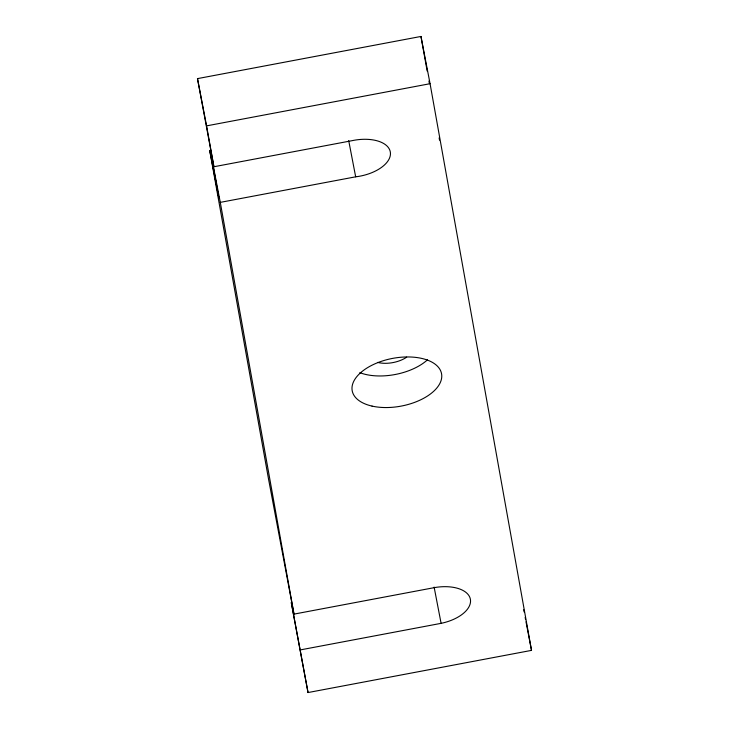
<?xml version="1.0" encoding="UTF-8"?>
<svg xmlns="http://www.w3.org/2000/svg" width="729" height="729" viewBox="0 0 729 729"><rect width="100%" height="100%" fill="white"/><g stroke="black" fill="none" stroke-linecap="round" stroke-linejoin="round"><path stroke-width="1.09" d="M300.394 649.894L441.1 623.341A34.117 18.179 -10.9 0 0 470.278 598.773A34.117 18.179 -10.9 0 0 432.634 587.957L293.987 614.119L220.286 202.37L355.67 176.819A34.117 18.179 -10.9 0 0 390.407 152.671A34.117 18.179 -10.9 0 0 352.025 140.679L213.907 166.75L197.486 78.623L420.97 36.45L430.064 83.698L531.514 650.377L308.03 692.55L291.299 602.646L308.03 692.55M213.907 166.75L206.589 125.871L430.064 83.698M523.686 609.726L524.105 611.923M525.162 617.417L525.591 619.614M526.01 621.81L531.514 650.377M348.69 140.569L355.67 176.819M434.119 587.082L441.1 623.341M197.486 78.623L206.589 125.871M220.286 202.37L211.182 155.131L218.846 197.923L209.697 150.402L268.427 478.479L293.987 614.119M420.97 36.45L427.158 71.014M428.953 81.047L429.354 83.279M439.131 137.909L439.532 140.141M406.682 357.174A22.745 12.12 -10.9 0 1 377.622 362.404M427.449 359.844A45.49 24.239 -10.9 0 1 359.816 372.665M372.018 406.089A45.49 24.239 -10.9 0 0 441.683 377.686A45.49 24.239 -10.9 0 0 376.92 362.978A45.49 24.239 -10.9 0 0 372.018 406.089"/></g></svg>
